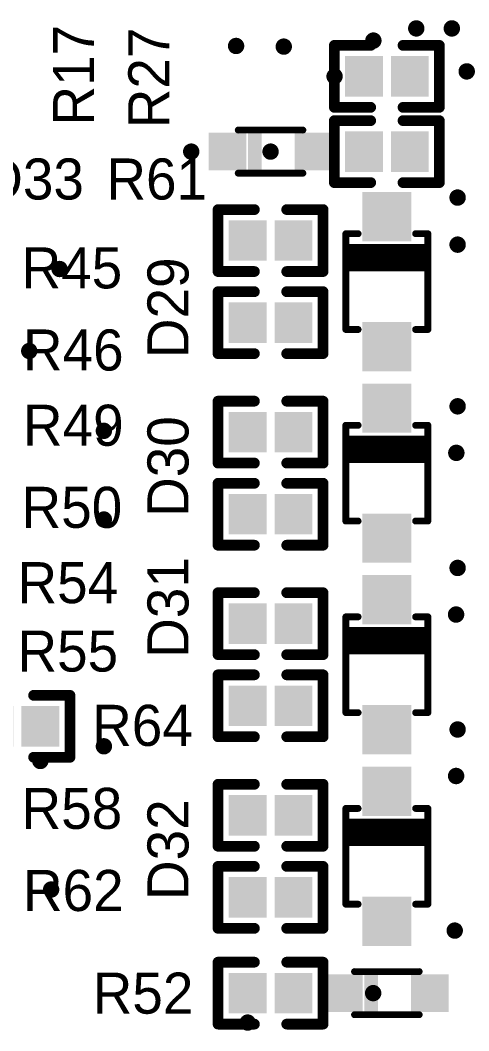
# Model space of a CAD drawing. Header units: millimetres. Extents: x 1205 to 1330, y 770 to 864.
# Drawn here: x 1290.19 to 1298.52, y 828.23 to 846.99 of the extents above; entities that cross this region are included whole.
import ezdxf

# ---------------------------------------------------------------- set-up
doc = ezdxf.new("R2010")
doc.units = ezdxf.units.MM
for name, color, linetype in [('TopOverlay', 2, 'Continuous'), ('TopPaste', 8, 'Continuous'), ('TopSolder', 216, 'Continuous'), ('ViaHoleLayer', 16, 'Continuous')]:
    doc.layers.add(name, color=color, linetype=linetype)

# ---------------------------------------------------------------- blocks, each defined once
blk = doc.blocks.new('SOD_523_259')
at = {"layer": 'TopOverlay', "const_width": 0.127}
for points in [[(0.6, 0.4), (-0.6, 0.4)], [(0.6, -0.4), (-0.6, -0.4)]]:
    blk.add_lwpolyline(points, dxfattribs=at)
at = {"layer": 'TopOverlay', "const_width": 0.0635}
for points in [[(-0.632, 0.4, 1), (-0.568, 0.4, 1)], [(0.568, 0.4, 1), (0.632, 0.4, 1)], [(-0.632, -0.4, 1), (-0.568, -0.4, 1)], [(0.568, -0.4, 1), (0.632, -0.4, 1)]]:
    blk.add_lwpolyline(points, format="xyb", close=True, dxfattribs=at)
at = {"layer": 'TopOverlay'}
blk.add_solid([(0.164, -0.4), (0.42, -0.4), (0.164, 0.4), (0.42, 0.4)], dxfattribs=at)
at = {"layer": 'TopPaste'}
for points in [[(-0.55, 0.25), (-1.05, 0.25), (-0.55, -0.25), (-1.05, -0.25)], [(0.55, -0.25), (1.05, -0.25), (0.55, 0.25), (1.05, 0.25)]]:
    blk.add_solid(points, dxfattribs=at)
at = {"layer": 'TopSolder'}
for points in [[(-0.45, 0.35), (-1.15, 0.35), (-0.45, -0.35), (-1.15, -0.35)], [(0.45, -0.35), (1.15, -0.35), (0.45, 0.35), (1.15, 0.35)]]:
    blk.add_solid(points, dxfattribs=at)
blk = doc.blocks.new('SOD_323_260')
at = {"layer": 'TopOverlay', "const_width": 0.127}
for points in [[(-0.889, 0.762), (-0.889, 0.5334)], [(-0.889, 0.762), (0.889, 0.762)], [(0.254, 0.762), (0.254, -0.762)], [(0.381, 0.762), (0.381, -0.762)], [(0.508, 0.762), (0.508, -0.762)], [(0.635, 0.762), (0.635, -0.762)], [(0.889, 0.762), (0.889, 0.5334)], [(-0.889, -0.5334), (-0.889, -0.762)], [(0.889, -0.5334), (0.889, -0.762)], [(-0.889, -0.762), (0.889, -0.762)]]:
    blk.add_lwpolyline(points, dxfattribs=at)
at = {"layer": 'TopOverlay', "const_width": 0.0635}
for points in [[(-0.92075, 0.762, 1), (-0.85725, 0.762, 1)], [(-0.92075, 0.762, 1), (-0.85725, 0.762, 1)], [(0.22225, 0.762, 1), (0.28575, 0.762, 1)], [(0.34925, 0.762, 1), (0.41275, 0.762, 1)], [(0.47625, 0.762, 1), (0.53975, 0.762, 1)], [(0.60325, 0.762, 1), (0.66675, 0.762, 1)], [(0.85725, 0.762, 1), (0.92075, 0.762, 1)], [(0.85725, 0.762, 1), (0.92075, 0.762, 1)], [(-0.92075, 0.5334, 1), (-0.85725, 0.5334, 1)], [(0.85725, 0.5334, 1), (0.92075, 0.5334, 1)], [(-0.92075, -0.5334, 1), (-0.85725, -0.5334, 1)], [(0.85725, -0.5334, 1), (0.92075, -0.5334, 1)], [(-0.92075, -0.762, 1), (-0.85725, -0.762, 1)], [(-0.92075, -0.762, 1), (-0.85725, -0.762, 1)], [(0.22225, -0.762, 1), (0.28575, -0.762, 1)], [(0.34925, -0.762, 1), (0.41275, -0.762, 1)], [(0.47625, -0.762, 1), (0.53975, -0.762, 1)], [(0.60325, -0.762, 1), (0.66675, -0.762, 1)], [(0.85725, -0.762, 1), (0.92075, -0.762, 1)], [(0.85725, -0.762, 1), (0.92075, -0.762, 1)]]:
    blk.add_lwpolyline(points, format="xyb", close=True, dxfattribs=at)
at = {"layer": 'TopPaste'}
for points in [[(-1.5621, -0.3556), (-0.8509, -0.3556), (-1.5621, 0.3556), (-0.8509, 0.3556)], [(0.8509, -0.3556), (1.5621, -0.3556), (0.8509, 0.3556), (1.5621, 0.3556)]]:
    blk.add_solid(points, dxfattribs=at)
at = {"layer": 'TopSolder'}
for points in [[(-1.6637, -0.4572), (-0.7493, -0.4572), (-1.6637, 0.4572), (-0.7493, 0.4572)], [(0.7493, -0.4572), (1.6637, -0.4572), (0.7493, 0.4572), (1.6637, 0.4572)]]:
    blk.add_solid(points, dxfattribs=at)
blk = doc.blocks.new('SOD_323_261')
at = {"layer": 'TopOverlay', "const_width": 0.127}
for points in [[(-0.889, 0.762), (-0.889, 0.5334)], [(-0.889, 0.762), (0.889, 0.762)], [(0.254, 0.762), (0.254, -0.762)], [(0.381, 0.762), (0.381, -0.762)], [(0.508, 0.762), (0.508, -0.762)], [(0.635, 0.762), (0.635, -0.762)], [(0.889, 0.762), (0.889, 0.5334)], [(-0.889, -0.5334), (-0.889, -0.762)], [(0.889, -0.5334), (0.889, -0.762)], [(-0.889, -0.762), (0.889, -0.762)]]:
    blk.add_lwpolyline(points, dxfattribs=at)
at = {"layer": 'TopOverlay', "const_width": 0.0635}
for points in [[(-0.92075, 0.762, 1), (-0.85725, 0.762, 1)], [(-0.92075, 0.762, 1), (-0.85725, 0.762, 1)], [(0.22225, 0.762, 1), (0.28575, 0.762, 1)], [(0.34925, 0.762, 1), (0.41275, 0.762, 1)], [(0.47625, 0.762, 1), (0.53975, 0.762, 1)], [(0.60325, 0.762, 1), (0.66675, 0.762, 1)], [(0.85725, 0.762, 1), (0.92075, 0.762, 1)], [(0.85725, 0.762, 1), (0.92075, 0.762, 1)], [(-0.92075, 0.5334, 1), (-0.85725, 0.5334, 1)], [(0.85725, 0.5334, 1), (0.92075, 0.5334, 1)], [(-0.92075, -0.5334, 1), (-0.85725, -0.5334, 1)], [(0.85725, -0.5334, 1), (0.92075, -0.5334, 1)], [(-0.92075, -0.762, 1), (-0.85725, -0.762, 1)], [(-0.92075, -0.762, 1), (-0.85725, -0.762, 1)], [(0.22225, -0.762, 1), (0.28575, -0.762, 1)], [(0.34925, -0.762, 1), (0.41275, -0.762, 1)], [(0.47625, -0.762, 1), (0.53975, -0.762, 1)], [(0.60325, -0.762, 1), (0.66675, -0.762, 1)], [(0.85725, -0.762, 1), (0.92075, -0.762, 1)], [(0.85725, -0.762, 1), (0.92075, -0.762, 1)]]:
    blk.add_lwpolyline(points, format="xyb", close=True, dxfattribs=at)
at = {"layer": 'TopPaste'}
for points in [[(-1.5621, -0.3556), (-0.8509, -0.3556), (-1.5621, 0.3556), (-0.8509, 0.3556)], [(0.8509, -0.3556), (1.5621, -0.3556), (0.8509, 0.3556), (1.5621, 0.3556)]]:
    blk.add_solid(points, dxfattribs=at)
at = {"layer": 'TopSolder'}
for points in [[(-1.6637, -0.4572), (-0.7493, -0.4572), (-1.6637, 0.4572), (-0.7493, 0.4572)], [(0.7493, -0.4572), (1.6637, -0.4572), (0.7493, 0.4572), (1.6637, 0.4572)]]:
    blk.add_solid(points, dxfattribs=at)
blk = doc.blocks.new('SOD_323_262')
at = {"layer": 'TopOverlay', "const_width": 0.127}
for points in [[(-0.889, 0.762), (0.889, 0.762)], [(-0.889, 0.762), (-0.889, 0.5334)], [(0.254, 0.762), (0.254, -0.762)], [(0.381, 0.762), (0.381, -0.762)], [(0.508, 0.762), (0.508, -0.762)], [(0.635, 0.762), (0.635, -0.762)], [(0.889, 0.762), (0.889, 0.5334)], [(-0.889, -0.5334), (-0.889, -0.762)], [(0.889, -0.5334), (0.889, -0.762)], [(-0.889, -0.762), (0.889, -0.762)]]:
    blk.add_lwpolyline(points, dxfattribs=at)
at = {"layer": 'TopOverlay', "const_width": 0.0635}
for points in [[(-0.92075, 0.762, 1), (-0.85725, 0.762, 1)], [(-0.92075, 0.762, 1), (-0.85725, 0.762, 1)], [(0.22225, 0.762, 1), (0.28575, 0.762, 1)], [(0.34925, 0.762, 1), (0.41275, 0.762, 1)], [(0.47625, 0.762, 1), (0.53975, 0.762, 1)], [(0.60325, 0.762, 1), (0.66675, 0.762, 1)], [(0.85725, 0.762, 1), (0.92075, 0.762, 1)], [(0.85725, 0.762, 1), (0.92075, 0.762, 1)], [(-0.92075, 0.5334, 1), (-0.85725, 0.5334, 1)], [(0.85725, 0.5334, 1), (0.92075, 0.5334, 1)], [(-0.92075, -0.5334, 1), (-0.85725, -0.5334, 1)], [(0.85725, -0.5334, 1), (0.92075, -0.5334, 1)], [(-0.92075, -0.762, 1), (-0.85725, -0.762, 1)], [(-0.92075, -0.762, 1), (-0.85725, -0.762, 1)], [(0.22225, -0.762, 1), (0.28575, -0.762, 1)], [(0.34925, -0.762, 1), (0.41275, -0.762, 1)], [(0.47625, -0.762, 1), (0.53975, -0.762, 1)], [(0.60325, -0.762, 1), (0.66675, -0.762, 1)], [(0.85725, -0.762, 1), (0.92075, -0.762, 1)], [(0.85725, -0.762, 1), (0.92075, -0.762, 1)]]:
    blk.add_lwpolyline(points, format="xyb", close=True, dxfattribs=at)
at = {"layer": 'TopPaste'}
for points in [[(-1.5621, -0.3556), (-0.8509, -0.3556), (-1.5621, 0.3556), (-0.8509, 0.3556)], [(0.8509, -0.3556), (1.5621, -0.3556), (0.8509, 0.3556), (1.5621, 0.3556)]]:
    blk.add_solid(points, dxfattribs=at)
at = {"layer": 'TopSolder'}
for points in [[(-1.6637, -0.4572), (-0.7493, -0.4572), (-1.6637, 0.4572), (-0.7493, 0.4572)], [(0.7493, -0.4572), (1.6637, -0.4572), (0.7493, 0.4572), (1.6637, 0.4572)]]:
    blk.add_solid(points, dxfattribs=at)
blk = doc.blocks.new('SOD_323_263')
at = {"layer": 'TopOverlay', "const_width": 0.127}
for points in [[(-0.889, 0.762), (-0.889, 0.5334)], [(-0.889, 0.762), (0.889, 0.762)], [(0.254, 0.762), (0.254, -0.762)], [(0.381, 0.762), (0.381, -0.762)], [(0.508, 0.762), (0.508, -0.762)], [(0.635, 0.762), (0.635, -0.762)], [(0.889, 0.762), (0.889, 0.5334)], [(-0.889, -0.5334), (-0.889, -0.762)], [(0.889, -0.5334), (0.889, -0.762)], [(-0.889, -0.762), (0.889, -0.762)]]:
    blk.add_lwpolyline(points, dxfattribs=at)
at = {"layer": 'TopOverlay', "const_width": 0.0635}
for points in [[(-0.92075, 0.762, 1), (-0.85725, 0.762, 1)], [(-0.92075, 0.762, 1), (-0.85725, 0.762, 1)], [(0.22225, 0.762, 1), (0.28575, 0.762, 1)], [(0.34925, 0.762, 1), (0.41275, 0.762, 1)], [(0.47625, 0.762, 1), (0.53975, 0.762, 1)], [(0.60325, 0.762, 1), (0.66675, 0.762, 1)], [(0.85725, 0.762, 1), (0.92075, 0.762, 1)], [(0.85725, 0.762, 1), (0.92075, 0.762, 1)], [(-0.92075, 0.5334, 1), (-0.85725, 0.5334, 1)], [(0.85725, 0.5334, 1), (0.92075, 0.5334, 1)], [(-0.92075, -0.5334, 1), (-0.85725, -0.5334, 1)], [(0.85725, -0.5334, 1), (0.92075, -0.5334, 1)], [(-0.92075, -0.762, 1), (-0.85725, -0.762, 1)], [(-0.92075, -0.762, 1), (-0.85725, -0.762, 1)], [(0.22225, -0.762, 1), (0.28575, -0.762, 1)], [(0.34925, -0.762, 1), (0.41275, -0.762, 1)], [(0.47625, -0.762, 1), (0.53975, -0.762, 1)], [(0.60325, -0.762, 1), (0.66675, -0.762, 1)], [(0.85725, -0.762, 1), (0.92075, -0.762, 1)], [(0.85725, -0.762, 1), (0.92075, -0.762, 1)]]:
    blk.add_lwpolyline(points, format="xyb", close=True, dxfattribs=at)
at = {"layer": 'TopPaste'}
for points in [[(-1.5621, -0.3556), (-0.8509, -0.3556), (-1.5621, 0.3556), (-0.8509, 0.3556)], [(0.8509, -0.3556), (1.5621, -0.3556), (0.8509, 0.3556), (1.5621, 0.3556)]]:
    blk.add_solid(points, dxfattribs=at)
at = {"layer": 'TopSolder'}
for points in [[(-1.6637, -0.4572), (-0.7493, -0.4572), (-1.6637, 0.4572), (-0.7493, 0.4572)], [(0.7493, -0.4572), (1.6637, -0.4572), (0.7493, 0.4572), (1.6637, 0.4572)]]:
    blk.add_solid(points, dxfattribs=at)
blk = doc.blocks.new('SOD_523_264')
at = {"layer": 'TopOverlay', "const_width": 0.127}
for points in [[(0.6, 0.4), (-0.6, 0.4)], [(0.6, -0.4), (-0.6, -0.4)]]:
    blk.add_lwpolyline(points, dxfattribs=at)
at = {"layer": 'TopOverlay', "const_width": 0.0635}
for points in [[(-0.632, 0.4, 1), (-0.568, 0.4, 1)], [(0.568, 0.4, 1), (0.632, 0.4, 1)], [(-0.632, -0.4, 1), (-0.568, -0.4, 1)], [(0.568, -0.4, 1), (0.632, -0.4, 1)]]:
    blk.add_lwpolyline(points, format="xyb", close=True, dxfattribs=at)
at = {"layer": 'TopOverlay'}
blk.add_solid([(0.164, -0.4), (0.42, -0.4), (0.164, 0.4), (0.42, 0.4)], dxfattribs=at)
at = {"layer": 'TopPaste'}
for points in [[(-0.55, 0.25), (-1.05, 0.25), (-0.55, -0.25), (-1.05, -0.25)], [(0.55, -0.25), (1.05, -0.25), (0.55, 0.25), (1.05, 0.25)]]:
    blk.add_solid(points, dxfattribs=at)
at = {"layer": 'TopSolder'}
for points in [[(-0.45, 0.35), (-1.15, 0.35), (-0.45, -0.35), (-1.15, -0.35)], [(0.45, -0.35), (1.15, -0.35), (0.45, 0.35), (1.15, 0.35)]]:
    blk.add_solid(points, dxfattribs=at)
blk = doc.blocks.new('0402_R_401')
at = {"layer": 'TopOverlay', "const_width": 0.2}
for points in [[(-0.975, 0.575), (-0.3, 0.575)], [(-0.975, -0.575), (-0.975, 0.575)], [(0.3, 0.575), (0.975, 0.575)], [(0.975, 0.575), (0.975, -0.575)], [(-0.975, -0.575), (-0.3, -0.575)], [(0.3, -0.575), (0.975, -0.575)]]:
    blk.add_lwpolyline(points, dxfattribs=at)
at = {"layer": 'TopOverlay', "const_width": 0.1}
for points in [[(-1.025, 0.575, 1), (-0.925, 0.575, 1)], [(-1.025, 0.575, 1), (-0.925, 0.575, 1)], [(-0.35, 0.575, 1), (-0.25, 0.575, 1)], [(0.25, 0.575, 1), (0.35, 0.575, 1)], [(0.925, 0.575, 1), (1.025, 0.575, 1)], [(0.925, 0.575, 1), (1.025, 0.575, 1)], [(-1.025, -0.575, 1), (-0.925, -0.575, 1)], [(-1.025, -0.575, 1), (-0.925, -0.575, 1)], [(-0.35, -0.575, 1), (-0.25, -0.575, 1)], [(0.25, -0.575, 1), (0.35, -0.575, 1)], [(0.925, -0.575, 1), (1.025, -0.575, 1)], [(0.925, -0.575, 1), (1.025, -0.575, 1)]]:
    blk.add_lwpolyline(points, format="xyb", close=True, dxfattribs=at)
at = {"layer": 'TopPaste'}
for points in [[(-0.725, -0.325), (-0.125, -0.325), (-0.725, 0.325), (-0.125, 0.325)], [(0.125, -0.325), (0.725, -0.325), (0.125, 0.325), (0.725, 0.325)]]:
    blk.add_solid(points, dxfattribs=at)
at = {"layer": 'TopSolder'}
for points in [[(-0.776, -0.376), (-0.074, -0.376), (-0.776, 0.376), (-0.074, 0.376)], [(0.074, -0.376), (0.776, -0.376), (0.074, 0.376), (0.776, 0.376)]]:
    blk.add_solid(points, dxfattribs=at)
blk = doc.blocks.new('0402_R_402')
at = {"layer": 'TopOverlay', "const_width": 0.2}
for points in [[(-0.975, 0.575), (-0.3, 0.575)], [(-0.975, -0.575), (-0.975, 0.575)], [(0.3, 0.575), (0.975, 0.575)], [(0.975, 0.575), (0.975, -0.575)], [(-0.975, -0.575), (-0.3, -0.575)], [(0.3, -0.575), (0.975, -0.575)]]:
    blk.add_lwpolyline(points, dxfattribs=at)
at = {"layer": 'TopOverlay', "const_width": 0.1}
for points in [[(-1.025, 0.575, 1), (-0.925, 0.575, 1)], [(-1.025, 0.575, 1), (-0.925, 0.575, 1)], [(-0.35, 0.575, 1), (-0.25, 0.575, 1)], [(0.25, 0.575, 1), (0.35, 0.575, 1)], [(0.925, 0.575, 1), (1.025, 0.575, 1)], [(0.925, 0.575, 1), (1.025, 0.575, 1)], [(-1.025, -0.575, 1), (-0.925, -0.575, 1)], [(-1.025, -0.575, 1), (-0.925, -0.575, 1)], [(-0.35, -0.575, 1), (-0.25, -0.575, 1)], [(0.25, -0.575, 1), (0.35, -0.575, 1)], [(0.925, -0.575, 1), (1.025, -0.575, 1)], [(0.925, -0.575, 1), (1.025, -0.575, 1)]]:
    blk.add_lwpolyline(points, format="xyb", close=True, dxfattribs=at)
at = {"layer": 'TopPaste'}
for points in [[(-0.725, -0.325), (-0.125, -0.325), (-0.725, 0.325), (-0.125, 0.325)], [(0.125, -0.325), (0.725, -0.325), (0.125, 0.325), (0.725, 0.325)]]:
    blk.add_solid(points, dxfattribs=at)
at = {"layer": 'TopSolder'}
for points in [[(-0.776, -0.376), (-0.074, -0.376), (-0.776, 0.376), (-0.074, 0.376)], [(0.074, -0.376), (0.776, -0.376), (0.074, 0.376), (0.776, 0.376)]]:
    blk.add_solid(points, dxfattribs=at)
blk = doc.blocks.new('0402_R_405')
at = {"layer": 'TopOverlay', "const_width": 0.2}
for points in [[(-0.975, 0.575), (-0.3, 0.575)], [(-0.975, -0.575), (-0.975, 0.575)], [(0.3, 0.575), (0.975, 0.575)], [(0.975, 0.575), (0.975, -0.575)], [(-0.975, -0.575), (-0.3, -0.575)], [(0.3, -0.575), (0.975, -0.575)]]:
    blk.add_lwpolyline(points, dxfattribs=at)
at = {"layer": 'TopOverlay', "const_width": 0.1}
for points in [[(-1.025, 0.575, 1), (-0.925, 0.575, 1)], [(-1.025, 0.575, 1), (-0.925, 0.575, 1)], [(-0.35, 0.575, 1), (-0.25, 0.575, 1)], [(0.25, 0.575, 1), (0.35, 0.575, 1)], [(0.925, 0.575, 1), (1.025, 0.575, 1)], [(0.925, 0.575, 1), (1.025, 0.575, 1)], [(-1.025, -0.575, 1), (-0.925, -0.575, 1)], [(-1.025, -0.575, 1), (-0.925, -0.575, 1)], [(-0.35, -0.575, 1), (-0.25, -0.575, 1)], [(0.25, -0.575, 1), (0.35, -0.575, 1)], [(0.925, -0.575, 1), (1.025, -0.575, 1)], [(0.925, -0.575, 1), (1.025, -0.575, 1)]]:
    blk.add_lwpolyline(points, format="xyb", close=True, dxfattribs=at)
at = {"layer": 'TopPaste'}
for points in [[(-0.725, -0.325), (-0.125, -0.325), (-0.725, 0.325), (-0.125, 0.325)], [(0.125, -0.325), (0.725, -0.325), (0.125, 0.325), (0.725, 0.325)]]:
    blk.add_solid(points, dxfattribs=at)
at = {"layer": 'TopSolder'}
for points in [[(-0.776, -0.376), (-0.074, -0.376), (-0.776, 0.376), (-0.074, 0.376)], [(0.074, -0.376), (0.776, -0.376), (0.074, 0.376), (0.776, 0.376)]]:
    blk.add_solid(points, dxfattribs=at)
blk = doc.blocks.new('0402_R_406')
at = {"layer": 'TopOverlay', "const_width": 0.2}
for points in [[(-0.975, 0.575), (-0.3, 0.575)], [(-0.975, -0.575), (-0.975, 0.575)], [(0.3, 0.575), (0.975, 0.575)], [(0.975, 0.575), (0.975, -0.575)], [(-0.975, -0.575), (-0.3, -0.575)], [(0.3, -0.575), (0.975, -0.575)]]:
    blk.add_lwpolyline(points, dxfattribs=at)
at = {"layer": 'TopOverlay', "const_width": 0.1}
for points in [[(-1.025, 0.575, 1), (-0.925, 0.575, 1)], [(-1.025, 0.575, 1), (-0.925, 0.575, 1)], [(-0.35, 0.575, 1), (-0.25, 0.575, 1)], [(0.25, 0.575, 1), (0.35, 0.575, 1)], [(0.925, 0.575, 1), (1.025, 0.575, 1)], [(0.925, 0.575, 1), (1.025, 0.575, 1)], [(-1.025, -0.575, 1), (-0.925, -0.575, 1)], [(-1.025, -0.575, 1), (-0.925, -0.575, 1)], [(-0.35, -0.575, 1), (-0.25, -0.575, 1)], [(0.25, -0.575, 1), (0.35, -0.575, 1)], [(0.925, -0.575, 1), (1.025, -0.575, 1)], [(0.925, -0.575, 1), (1.025, -0.575, 1)]]:
    blk.add_lwpolyline(points, format="xyb", close=True, dxfattribs=at)
at = {"layer": 'TopPaste'}
for points in [[(-0.725, -0.325), (-0.125, -0.325), (-0.725, 0.325), (-0.125, 0.325)], [(0.125, -0.325), (0.725, -0.325), (0.125, 0.325), (0.725, 0.325)]]:
    blk.add_solid(points, dxfattribs=at)
at = {"layer": 'TopSolder'}
for points in [[(-0.776, -0.376), (-0.074, -0.376), (-0.776, 0.376), (-0.074, 0.376)], [(0.074, -0.376), (0.776, -0.376), (0.074, 0.376), (0.776, 0.376)]]:
    blk.add_solid(points, dxfattribs=at)
blk = doc.blocks.new('0402_R_408')
at = {"layer": 'TopOverlay', "const_width": 0.2}
for points in [[(-0.975, 0.575), (-0.3, 0.575)], [(-0.975, -0.575), (-0.975, 0.575)], [(0.3, 0.575), (0.975, 0.575)], [(0.975, 0.575), (0.975, -0.575)], [(-0.975, -0.575), (-0.3, -0.575)], [(0.3, -0.575), (0.975, -0.575)]]:
    blk.add_lwpolyline(points, dxfattribs=at)
at = {"layer": 'TopOverlay', "const_width": 0.1}
for points in [[(-1.025, 0.575, 1), (-0.925, 0.575, 1)], [(-1.025, 0.575, 1), (-0.925, 0.575, 1)], [(-0.35, 0.575, 1), (-0.25, 0.575, 1)], [(0.25, 0.575, 1), (0.35, 0.575, 1)], [(0.925, 0.575, 1), (1.025, 0.575, 1)], [(0.925, 0.575, 1), (1.025, 0.575, 1)], [(-1.025, -0.575, 1), (-0.925, -0.575, 1)], [(-1.025, -0.575, 1), (-0.925, -0.575, 1)], [(-0.35, -0.575, 1), (-0.25, -0.575, 1)], [(0.25, -0.575, 1), (0.35, -0.575, 1)], [(0.925, -0.575, 1), (1.025, -0.575, 1)], [(0.925, -0.575, 1), (1.025, -0.575, 1)]]:
    blk.add_lwpolyline(points, format="xyb", close=True, dxfattribs=at)
at = {"layer": 'TopPaste'}
for points in [[(-0.725, -0.325), (-0.125, -0.325), (-0.725, 0.325), (-0.125, 0.325)], [(0.125, -0.325), (0.725, -0.325), (0.125, 0.325), (0.725, 0.325)]]:
    blk.add_solid(points, dxfattribs=at)
at = {"layer": 'TopSolder'}
for points in [[(-0.776, -0.376), (-0.074, -0.376), (-0.776, 0.376), (-0.074, 0.376)], [(0.074, -0.376), (0.776, -0.376), (0.074, 0.376), (0.776, 0.376)]]:
    blk.add_solid(points, dxfattribs=at)
blk = doc.blocks.new('0402_R_410')
at = {"layer": 'TopOverlay', "const_width": 0.2}
for points in [[(-0.975, 0.575), (-0.3, 0.575)], [(-0.975, -0.575), (-0.975, 0.575)], [(0.3, 0.575), (0.975, 0.575)], [(0.975, 0.575), (0.975, -0.575)], [(-0.975, -0.575), (-0.3, -0.575)], [(0.3, -0.575), (0.975, -0.575)]]:
    blk.add_lwpolyline(points, dxfattribs=at)
at = {"layer": 'TopOverlay', "const_width": 0.1}
for points in [[(-1.025, 0.575, 1), (-0.925, 0.575, 1)], [(-1.025, 0.575, 1), (-0.925, 0.575, 1)], [(-0.35, 0.575, 1), (-0.25, 0.575, 1)], [(0.25, 0.575, 1), (0.35, 0.575, 1)], [(0.925, 0.575, 1), (1.025, 0.575, 1)], [(0.925, 0.575, 1), (1.025, 0.575, 1)], [(-1.025, -0.575, 1), (-0.925, -0.575, 1)], [(-1.025, -0.575, 1), (-0.925, -0.575, 1)], [(-0.35, -0.575, 1), (-0.25, -0.575, 1)], [(0.25, -0.575, 1), (0.35, -0.575, 1)], [(0.925, -0.575, 1), (1.025, -0.575, 1)], [(0.925, -0.575, 1), (1.025, -0.575, 1)]]:
    blk.add_lwpolyline(points, format="xyb", close=True, dxfattribs=at)
at = {"layer": 'TopPaste'}
for points in [[(-0.725, -0.325), (-0.125, -0.325), (-0.725, 0.325), (-0.125, 0.325)], [(0.125, -0.325), (0.725, -0.325), (0.125, 0.325), (0.725, 0.325)]]:
    blk.add_solid(points, dxfattribs=at)
at = {"layer": 'TopSolder'}
for points in [[(-0.776, -0.376), (-0.074, -0.376), (-0.776, 0.376), (-0.074, 0.376)], [(0.074, -0.376), (0.776, -0.376), (0.074, 0.376), (0.776, 0.376)]]:
    blk.add_solid(points, dxfattribs=at)
blk = doc.blocks.new('0402_R_411')
at = {"layer": 'TopOverlay', "const_width": 0.2}
for points in [[(-0.975, 0.575), (-0.3, 0.575)], [(-0.975, -0.575), (-0.975, 0.575)], [(0.3, 0.575), (0.975, 0.575)], [(0.975, 0.575), (0.975, -0.575)], [(-0.975, -0.575), (-0.3, -0.575)], [(0.3, -0.575), (0.975, -0.575)]]:
    blk.add_lwpolyline(points, dxfattribs=at)
at = {"layer": 'TopOverlay', "const_width": 0.1}
for points in [[(-1.025, 0.575, 1), (-0.925, 0.575, 1)], [(-1.025, 0.575, 1), (-0.925, 0.575, 1)], [(-0.35, 0.575, 1), (-0.25, 0.575, 1)], [(0.25, 0.575, 1), (0.35, 0.575, 1)], [(0.925, 0.575, 1), (1.025, 0.575, 1)], [(0.925, 0.575, 1), (1.025, 0.575, 1)], [(-1.025, -0.575, 1), (-0.925, -0.575, 1)], [(-1.025, -0.575, 1), (-0.925, -0.575, 1)], [(-0.35, -0.575, 1), (-0.25, -0.575, 1)], [(0.25, -0.575, 1), (0.35, -0.575, 1)], [(0.925, -0.575, 1), (1.025, -0.575, 1)], [(0.925, -0.575, 1), (1.025, -0.575, 1)]]:
    blk.add_lwpolyline(points, format="xyb", close=True, dxfattribs=at)
at = {"layer": 'TopPaste'}
for points in [[(-0.725, -0.325), (-0.125, -0.325), (-0.725, 0.325), (-0.125, 0.325)], [(0.125, -0.325), (0.725, -0.325), (0.125, 0.325), (0.725, 0.325)]]:
    blk.add_solid(points, dxfattribs=at)
at = {"layer": 'TopSolder'}
for points in [[(-0.776, -0.376), (-0.074, -0.376), (-0.776, 0.376), (-0.074, 0.376)], [(0.074, -0.376), (0.776, -0.376), (0.074, 0.376), (0.776, 0.376)]]:
    blk.add_solid(points, dxfattribs=at)
blk = doc.blocks.new('0402_R_414')
at = {"layer": 'TopOverlay', "const_width": 0.2}
for points in [[(-0.975, 0.575), (-0.3, 0.575)], [(-0.975, -0.575), (-0.975, 0.575)], [(0.3, 0.575), (0.975, 0.575)], [(0.975, 0.575), (0.975, -0.575)], [(-0.975, -0.575), (-0.3, -0.575)], [(0.3, -0.575), (0.975, -0.575)]]:
    blk.add_lwpolyline(points, dxfattribs=at)
at = {"layer": 'TopOverlay', "const_width": 0.1}
for points in [[(-1.025, 0.575, 1), (-0.925, 0.575, 1)], [(-1.025, 0.575, 1), (-0.925, 0.575, 1)], [(-0.35, 0.575, 1), (-0.25, 0.575, 1)], [(0.25, 0.575, 1), (0.35, 0.575, 1)], [(0.925, 0.575, 1), (1.025, 0.575, 1)], [(0.925, 0.575, 1), (1.025, 0.575, 1)], [(-1.025, -0.575, 1), (-0.925, -0.575, 1)], [(-1.025, -0.575, 1), (-0.925, -0.575, 1)], [(-0.35, -0.575, 1), (-0.25, -0.575, 1)], [(0.25, -0.575, 1), (0.35, -0.575, 1)], [(0.925, -0.575, 1), (1.025, -0.575, 1)], [(0.925, -0.575, 1), (1.025, -0.575, 1)]]:
    blk.add_lwpolyline(points, format="xyb", close=True, dxfattribs=at)
at = {"layer": 'TopPaste'}
for points in [[(-0.725, -0.325), (-0.125, -0.325), (-0.725, 0.325), (-0.125, 0.325)], [(0.125, -0.325), (0.725, -0.325), (0.125, 0.325), (0.725, 0.325)]]:
    blk.add_solid(points, dxfattribs=at)
at = {"layer": 'TopSolder'}
for points in [[(-0.776, -0.376), (-0.074, -0.376), (-0.776, 0.376), (-0.074, 0.376)], [(0.074, -0.376), (0.776, -0.376), (0.074, 0.376), (0.776, 0.376)]]:
    blk.add_solid(points, dxfattribs=at)
blk = doc.blocks.new('0402_R_415')
at = {"layer": 'TopOverlay', "const_width": 0.2}
for points in [[(-0.975, 0.575), (-0.3, 0.575)], [(-0.975, -0.575), (-0.975, 0.575)], [(0.3, 0.575), (0.975, 0.575)], [(0.975, 0.575), (0.975, -0.575)], [(-0.975, -0.575), (-0.3, -0.575)], [(0.3, -0.575), (0.975, -0.575)]]:
    blk.add_lwpolyline(points, dxfattribs=at)
at = {"layer": 'TopOverlay', "const_width": 0.1}
for points in [[(-1.025, 0.575, 1), (-0.925, 0.575, 1)], [(-1.025, 0.575, 1), (-0.925, 0.575, 1)], [(-0.35, 0.575, 1), (-0.25, 0.575, 1)], [(0.25, 0.575, 1), (0.35, 0.575, 1)], [(0.925, 0.575, 1), (1.025, 0.575, 1)], [(0.925, 0.575, 1), (1.025, 0.575, 1)], [(-1.025, -0.575, 1), (-0.925, -0.575, 1)], [(-1.025, -0.575, 1), (-0.925, -0.575, 1)], [(-0.35, -0.575, 1), (-0.25, -0.575, 1)], [(0.25, -0.575, 1), (0.35, -0.575, 1)], [(0.925, -0.575, 1), (1.025, -0.575, 1)], [(0.925, -0.575, 1), (1.025, -0.575, 1)]]:
    blk.add_lwpolyline(points, format="xyb", close=True, dxfattribs=at)
at = {"layer": 'TopPaste'}
for points in [[(-0.725, -0.325), (-0.125, -0.325), (-0.725, 0.325), (-0.125, 0.325)], [(0.125, -0.325), (0.725, -0.325), (0.125, 0.325), (0.725, 0.325)]]:
    blk.add_solid(points, dxfattribs=at)
at = {"layer": 'TopSolder'}
for points in [[(-0.776, -0.376), (-0.074, -0.376), (-0.776, 0.376), (-0.074, 0.376)], [(0.074, -0.376), (0.776, -0.376), (0.074, 0.376), (0.776, 0.376)]]:
    blk.add_solid(points, dxfattribs=at)
blk = doc.blocks.new('0402_R_417')
at = {"layer": 'TopOverlay', "const_width": 0.2}
for points in [[(-0.975, -0.575), (-0.975, 0.575)], [(-0.975, 0.575), (-0.3, 0.575)], [(0.3, 0.575), (0.975, 0.575)], [(0.975, 0.575), (0.975, -0.575)], [(-0.975, -0.575), (-0.3, -0.575)], [(0.3, -0.575), (0.975, -0.575)]]:
    blk.add_lwpolyline(points, dxfattribs=at)
at = {"layer": 'TopOverlay', "const_width": 0.1}
for points in [[(-1.025, 0.575, 1), (-0.925, 0.575, 1)], [(-1.025, 0.575, 1), (-0.925, 0.575, 1)], [(-0.35, 0.575, 1), (-0.25, 0.575, 1)], [(0.25, 0.575, 1), (0.35, 0.575, 1)], [(0.925, 0.575, 1), (1.025, 0.575, 1)], [(0.925, 0.575, 1), (1.025, 0.575, 1)], [(-1.025, -0.575, 1), (-0.925, -0.575, 1)], [(-1.025, -0.575, 1), (-0.925, -0.575, 1)], [(-0.35, -0.575, 1), (-0.25, -0.575, 1)], [(0.25, -0.575, 1), (0.35, -0.575, 1)], [(0.925, -0.575, 1), (1.025, -0.575, 1)], [(0.925, -0.575, 1), (1.025, -0.575, 1)]]:
    blk.add_lwpolyline(points, format="xyb", close=True, dxfattribs=at)
at = {"layer": 'TopPaste'}
for points in [[(-0.725, -0.325), (-0.125, -0.325), (-0.725, 0.325), (-0.125, 0.325)], [(0.125, -0.325), (0.725, -0.325), (0.125, 0.325), (0.725, 0.325)]]:
    blk.add_solid(points, dxfattribs=at)
at = {"layer": 'TopSolder'}
for points in [[(-0.776, -0.376), (-0.074, -0.376), (-0.776, 0.376), (-0.074, 0.376)], [(0.074, -0.376), (0.776, -0.376), (0.074, 0.376), (0.776, 0.376)]]:
    blk.add_solid(points, dxfattribs=at)
blk = doc.blocks.new('0402_R_418')
at = {"layer": 'TopOverlay', "const_width": 0.2}
for points in [[(-0.975, 0.575), (-0.3, 0.575)], [(-0.975, -0.575), (-0.975, 0.575)], [(0.3, 0.575), (0.975, 0.575)], [(0.975, 0.575), (0.975, -0.575)], [(-0.975, -0.575), (-0.3, -0.575)], [(0.3, -0.575), (0.975, -0.575)]]:
    blk.add_lwpolyline(points, dxfattribs=at)
at = {"layer": 'TopOverlay', "const_width": 0.1}
for points in [[(-1.025, 0.575, 1), (-0.925, 0.575, 1)], [(-1.025, 0.575, 1), (-0.925, 0.575, 1)], [(-0.35, 0.575, 1), (-0.25, 0.575, 1)], [(0.25, 0.575, 1), (0.35, 0.575, 1)], [(0.925, 0.575, 1), (1.025, 0.575, 1)], [(0.925, 0.575, 1), (1.025, 0.575, 1)], [(-1.025, -0.575, 1), (-0.925, -0.575, 1)], [(-1.025, -0.575, 1), (-0.925, -0.575, 1)], [(-0.35, -0.575, 1), (-0.25, -0.575, 1)], [(0.25, -0.575, 1), (0.35, -0.575, 1)], [(0.925, -0.575, 1), (1.025, -0.575, 1)], [(0.925, -0.575, 1), (1.025, -0.575, 1)]]:
    blk.add_lwpolyline(points, format="xyb", close=True, dxfattribs=at)
at = {"layer": 'TopPaste'}
for points in [[(-0.725, -0.325), (-0.125, -0.325), (-0.725, 0.325), (-0.125, 0.325)], [(0.125, -0.325), (0.725, -0.325), (0.125, 0.325), (0.725, 0.325)]]:
    blk.add_solid(points, dxfattribs=at)
at = {"layer": 'TopSolder'}
for points in [[(-0.776, -0.376), (-0.074, -0.376), (-0.776, 0.376), (-0.074, 0.376)], [(0.074, -0.376), (0.776, -0.376), (0.074, 0.376), (0.776, 0.376)]]:
    blk.add_solid(points, dxfattribs=at)
blk = doc.blocks.new('0402_R_420')
at = {"layer": 'TopOverlay', "const_width": 0.2}
for points in [[(-0.3, 0.575), (-0.975, 0.575)], [(-0.975, 0.575), (-0.975, -0.575)], [(0.975, 0.575), (0.3, 0.575)], [(0.975, -0.575), (0.975, 0.575)], [(-0.3, -0.575), (-0.975, -0.575)], [(0.975, -0.575), (0.3, -0.575)]]:
    blk.add_lwpolyline(points, dxfattribs=at)
at = {"layer": 'TopOverlay', "const_width": 0.1}
for points in [[(-1.025, 0.575, 1), (-0.925, 0.575, 1)], [(-1.025, 0.575, 1), (-0.925, 0.575, 1)], [(-0.35, 0.575, 1), (-0.25, 0.575, 1)], [(0.25, 0.575, 1), (0.35, 0.575, 1)], [(0.925, 0.575, 1), (1.025, 0.575, 1)], [(0.925, 0.575, 1), (1.025, 0.575, 1)], [(-1.025, -0.575, 1), (-0.925, -0.575, 1)], [(-1.025, -0.575, 1), (-0.925, -0.575, 1)], [(-0.35, -0.575, 1), (-0.25, -0.575, 1)], [(0.25, -0.575, 1), (0.35, -0.575, 1)], [(0.925, -0.575, 1), (1.025, -0.575, 1)], [(0.925, -0.575, 1), (1.025, -0.575, 1)]]:
    blk.add_lwpolyline(points, format="xyb", close=True, dxfattribs=at)
at = {"layer": 'TopPaste'}
for points in [[(-0.725, -0.325), (-0.125, -0.325), (-0.725, 0.325), (-0.125, 0.325)], [(0.125, -0.325), (0.725, -0.325), (0.125, 0.325), (0.725, 0.325)]]:
    blk.add_solid(points, dxfattribs=at)
at = {"layer": 'TopSolder'}
for points in [[(-0.776, -0.376), (-0.074, -0.376), (-0.776, 0.376), (-0.074, 0.376)], [(0.074, -0.376), (0.776, -0.376), (0.074, 0.376), (0.776, 0.376)]]:
    blk.add_solid(points, dxfattribs=at)

msp = doc.modelspace()

# ---------------------------------------------------------------- linework, layer by layer
at = {"layer": 'ViaHoleLayer', "const_width": 0.152}
for points in [[(1297.47, 846.836, 1), (1297.622, 846.836, 1)], [(1298.13, 846.836, 1), (1298.283, 846.836, 1)], [(1294.125, 846.51, 1), (1294.277, 846.51, 1)], [(1295.01, 846.498, 1), (1295.162, 846.498, 1)], [(1296.673, 846.61, 1), (1296.826, 846.61, 1)], [(1295.953, 845.946, 1), (1296.105, 845.946, 1)], [(1298.406, 846.038, 1), (1298.559, 846.038, 1)], [(1293.292, 844.549, 1), (1293.444, 844.549, 1)], [(1294.765, 844.549, 1), (1294.917, 844.549, 1)], [(1298.237, 843.696, 1), (1298.39, 843.696, 1)], [(1298.237, 842.822, 1), (1298.39, 842.822, 1)], [(1290.848, 842.37, 1), (1291, 842.37, 1)], [(1290.285, 840.848, 1), (1290.437, 840.848, 1)], [(1298.237, 839.821, 1), (1298.39, 839.821, 1)], [(1291.671, 839.366, 1), (1291.823, 839.366, 1)], [(1298.213, 838.957, 1), (1298.366, 838.957, 1)], [(1291.671, 837.72, 1), (1291.823, 837.72, 1)], [(1298.237, 836.821, 1), (1298.39, 836.821, 1)], [(1298.209, 835.956, 1), (1298.362, 835.956, 1)], [(1298.237, 833.822, 1), (1298.39, 833.822, 1)], [(1291.671, 833.51, 1), (1291.823, 833.51, 1)], [(1290.491, 833.238, 1), (1290.643, 833.238, 1)], [(1298.209, 832.959, 1), (1298.362, 832.959, 1)], [(1290.691, 830.851, 1), (1290.843, 830.851, 1)], [(1298.184, 830.089, 1), (1298.336, 830.089, 1)], [(1296.67, 828.928, 1), (1296.822, 828.928, 1)], [(1294.34, 828.382, 1), (1294.492, 828.382, 1)]]:
    msp.add_lwpolyline(points, format="xyb", close=True, dxfattribs=at)

# ---------------------------------------------------------------- block references
for name, p in [('0402_R_415', (1297, 845.946)), ('0402_R_417', (1297, 844.549)), ('0402_R_401', (1294.841, 842.898)), ('0402_R_402', (1294.841, 841.374)), ('0402_R_405', (1294.841, 839.342)), ('0402_R_406', (1294.841, 837.818)), ('0402_R_410', (1294.841, 835.786)), ('0402_R_411', (1294.841, 834.262)), ('0402_R_414', (1294.841, 832.23)), ('0402_R_418', (1294.841, 830.706)), ('0402_R_408', (1294.841, 828.928))]:
    msp.add_blockref(name, p)
for name, p, rotation in [('SOD_523_264', (1294.841, 844.549), 180), ('SOD_323_260', (1297, 842.136), 90), ('SOD_323_261', (1297, 838.58), 90), ('SOD_323_262', (1297, 835.024), 90), ('0402_R_420', (1290.142, 833.881), 180), ('SOD_323_263', (1297, 831.468), 90), ('SOD_523_259', (1297, 828.928), 180)]:
    msp.add_blockref(name, p, dxfattribs=dict(rotation=rotation))

# ---------------------------------------------------------------- texts
at = {"layer": 'TopOverlay'}
for s, p in [('R17', (1291.565, 845.033)), ('R27', (1292.962, 844.982)), ('D29', (1293.317, 840.715)), ('D30', (1293.317, 837.768)), ('D31', (1293.317, 835.152)), ('D32', (1293.317, 830.656))]:
    msp.add_text(s, height=0.762, rotation=90, dxfattribs=at).set_placement(p)
for s, p in [('D33', (1289.507, 843.66)), ('R61', (1291.793, 843.66)), ('R45', (1290.218, 842.01)), ('R46', (1290.244, 840.486)), ('R49', (1290.244, 839.089)), ('R50', (1290.218, 837.565)), ('R54', (1290.142, 836.167)), ('R55', (1290.142, 834.897)), ('R64', (1291.529, 833.518)), ('R58', (1290.218, 831.977)), ('R62', (1290.244, 830.453)), ('R52', (1291.539, 828.547))]:
    msp.add_text(s, height=0.762, dxfattribs=at).set_placement(p)

doc.saveas('drawing.dxf')
